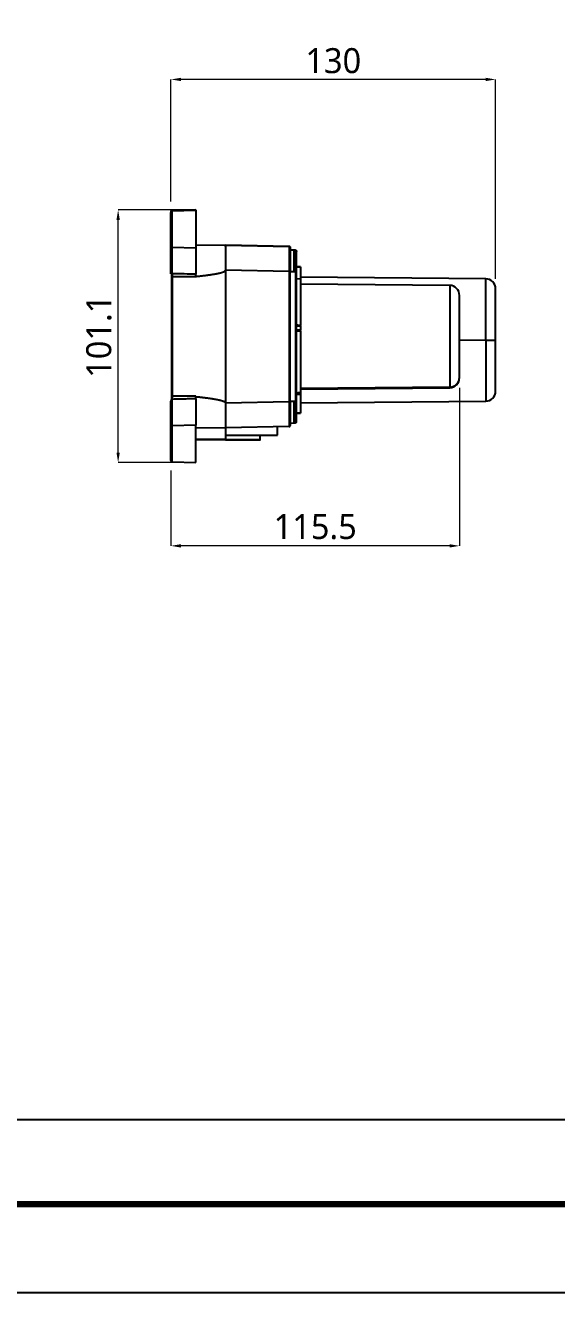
# Model space of a CAD drawing. Extents: x 4977 to 6105, y 0 to 827.
# Drawn here: x 5590 to 5803, y 0 to 507 of the extents above; entities that cross this region are included whole.
import ezdxf

# ---------------------------------------------------------------- set-up
doc = ezdxf.new("R2010")
doc.units = 0
doc.header["$LTSCALE"] = 10
doc.header["$MEASUREMENT"] = 0
doc.header["$PDMODE"] = 3
doc.header["$PDSIZE"] = -10
doc.layers.get('0').update_dxf_attribs({"linetype": 'CONTINUOUS'})
doc.layers.get('DEFPOINTS').update_dxf_attribs({"linetype": 'CONTINUOUS'})
doc.layers.add('1', color=7, linetype='CONTINUOUS')
doc.styles.add('Daelim Dimension', font='NanumGothic.ttf')
doc.dimstyles.new('DEFAULT', dxfattribs={"dimscale": 2, "dimtxt": 2, "dimasz": 2, "dimexe": 0, "dimexo": 2, "dimgap": 1, "dimtad": 1, "dimdec": 1, "dimzin": 9, "dimdsep": 46, "dimtxsty": 'Daelim Dimension', "dimcen": 0.5, "dimclrd": 252, "dimclre": 252, "dimclrt": 3, "dimadec": 1, "dimazin": 0, "dimtfac": 1, "dimtdec": 1, "dimtix": 1, "dimtmove": 0, "dimatfit": 3, "dimfxl": 0, "dimtolj": 1, "dimtzin": 1, "dimlwd": 9, "dimlwe": 9, "dimarcsym": 0})

# ---------------------------------------------------------------- blocks, each defined once
blk = doc.blocks.new('*D6')
at = {"color": 5, "lineweight": 9, "ltscale": 0.5}
for p, q in [((5654.47, 433.18), (5627.34, 433.18)), ((5627.34, 336.07), (5627.34, 429.18)), ((5654.46, 332.07), (5627.34, 332.07))]:
    blk.add_line(p, q, dxfattribs=at)
at = {"color": 5, "ltscale": 0.5}
for points in [[(5626.68, 429.18), (5628.01, 429.18), (5627.34, 433.18)], [(5626.68, 336.07), (5628.01, 336.07), (5627.34, 332.07)]]:
    blk.add_solid(points, dxfattribs=at)
at = {"layer": 'DEFPOINTS', "color": 0, "ltscale": 0.5}
for p in [(5627.34, 433.18), (5658.47, 433.18), (5658.46, 332.07)]:
    blk.add_point(p, dxfattribs=at)
at = {"color": 7, "lineweight": -3, "ltscale": 0.5, "insert": (5619.66, 382.62), "char_height": 10, "attachment_point": 5, "rotation": 90, "style": 'Daelim Dimension'}
blk.add_mtext('\\A1;101.1', dxfattribs=at)
blk = doc.blocks.new('*D7')
at = {"color": 5, "lineweight": 9, "ltscale": 0.5}
for p, q in [((5648.47, 436.52), (5648.47, 485.36)), ((5774.48, 485.36), (5652.47, 485.36)), ((5778.48, 405.62), (5778.48, 485.36))]:
    blk.add_line(p, q, dxfattribs=at)
at = {"color": 5, "ltscale": 0.5}
for points in [[(5652.47, 486.02), (5652.47, 484.69), (5648.47, 485.36)], [(5774.48, 486.02), (5774.48, 484.69), (5778.48, 485.36)]]:
    blk.add_solid(points, dxfattribs=at)
at = {"layer": 'DEFPOINTS', "color": 0, "ltscale": 0.5}
for p in [(5648.47, 485.36), (5648.47, 432.52), (5778.48, 401.62)]:
    blk.add_point(p, dxfattribs=at)
at = {"color": 7, "lineweight": -3, "ltscale": 0.5, "insert": (5713.48, 492.81), "char_height": 10, "attachment_point": 5, "style": 'Daelim Dimension'}
blk.add_mtext('\\A1;130', dxfattribs=at)
blk = doc.blocks.new('*D8')
at = {"color": 5, "lineweight": 9, "ltscale": 0.5}
for p, q in [((5764.01, 362.03), (5764.01, 298.77)), ((5648.46, 328.92), (5648.46, 298.77)), ((5760.01, 298.77), (5652.46, 298.77))]:
    blk.add_line(p, q, dxfattribs=at)
at = {"color": 5, "ltscale": 0.5}
for points in [[(5652.46, 299.44), (5652.46, 298.1), (5648.46, 298.77)], [(5760.01, 299.44), (5760.01, 298.1), (5764.01, 298.77)]]:
    blk.add_solid(points, dxfattribs=at)
at = {"layer": 'DEFPOINTS', "color": 0, "ltscale": 0.5}
for p in [(5764.01, 366.03), (5648.46, 332.92), (5648.46, 298.77)]:
    blk.add_point(p, dxfattribs=at)
at = {"color": 7, "lineweight": -3, "ltscale": 0.5, "insert": (5706.24, 306.41), "char_height": 10, "attachment_point": 5, "style": 'Daelim Dimension'}
blk.add_mtext('\\A1;115.5', dxfattribs=at)

msp = doc.modelspace()

# ---------------------------------------------------------------- linework, layer by layer
at = {"color": 5}
msp.add_line((4994.87, 69.28), (5903.46, 69.28), dxfattribs=at)
at = {"ltscale": 0.5}
msp.add_lwpolyline([(4976.72, 0), (6105.12, 0), (6105.12, 826.8), (4976.72, 826.8)], close=True, dxfattribs=at)
at = {"color": 5, "linetype": 'ByBlock', "lineweight": 200, "const_width": 2.6}
msp.add_lwpolyline([(4994.87, 35.4), (6086.87, 35.4), (6086.87, 807.6), (4994.87, 807.6)], close=True, dxfattribs=at)
at = {"layer": '1', "color": 7, "linetype": 'Continuous', "lineweight": -3}
for p, q in [((5648.47, 432.52), (5648.47, 430.27)), ((5648.47, 418.64), (5648.47, 432.13)), ((5658.47, 432.96), (5648.96, 432.63)), ((5648.96, 418.28), (5648.96, 432.63)), ((5658.47, 433.18), (5648.97, 433.01)), ((5648.97, 433.01), (5648.97, 432.63)), ((5658.47, 433.18), (5658.47, 432.96)), ((5658.47, 432.96), (5658.47, 418.04)), ((5648.47, 408.33), (5648.47, 418.64)), ((5648.96, 418.28), (5658.47, 418.04)), ((5670.27, 419.03), (5658.47, 418.92)), ((5670.27, 419.01), (5658.47, 418.91)), ((5658.47, 418.04), (5658.47, 407.41)), ((5670.27, 419.03), (5670.27, 419.02)), ((5695.78, 418.58), (5670.27, 419.03)), ((5670.27, 419.02), (5670.27, 409.02)), ((5670.27, 419.02), (5695.78, 418.57)), ((5670.27, 419.01), (5670.27, 409.01)), ((5695.78, 418.58), (5695.78, 418.57)), ((5696.27, 418.07), (5696.27, 418.08)), ((5697.82, 417.08), (5696.27, 417.21)), ((5696.27, 417.21), (5697.82, 417.08)), ((5697.82, 417.06), (5696.27, 417.2)), ((5698.32, 417.03), (5698.32, 417.02)), ((5698.77, 416.52), (5698.77, 416.54)), ((5648.47, 407.6), (5648.47, 408.33)), ((5648.67, 406.39), (5648.66, 358.64)), ((5649.15, 407.65), (5648.96, 407.65)), ((5649.15, 358.64), (5649.15, 406.39)), ((5670.27, 409.02), (5670.26, 356.02)), ((5695.78, 408.57), (5670.27, 409.02)), ((5695.78, 408.57), (5695.77, 356.46)), ((5696.26, 356.46), (5696.27, 408.57)), ((5696.27, 408.53), (5697.81, 408.53)), ((5698.31, 408.53), (5698.31, 356.5)), ((5698.76, 356.5), (5698.77, 408.53)), ((5700.38, 410.36), (5698.77, 410.36)), ((5700.38, 410.36), (5698.77, 410.36)), ((5698.77, 410.36), (5700.38, 410.36)), ((5700.38, 410.36), (5700.38, 410.36)), ((5700.38, 410.36), (5700.38, 410.36)), ((5700.38, 410.36), (5700.38, 405.52)), ((5774.54, 405.6), (5700.38, 406.26)), ((5774.54, 381.12), (5774.54, 405.6)), ((5700.39, 405.52), (5698.77, 405.55)), ((5700.39, 405.52), (5700.38, 386.96)), ((5760.12, 402.98), (5700.38, 403.51)), ((5760.12, 402.98), (5760.11, 362.28)), ((5778.48, 381.27), (5778.48, 401.62)), ((5764.01, 366.23), (5764.01, 398.98)), ((5700.38, 386.6), (5700.38, 385.85)), ((5700.38, 385.85), (5700.38, 385.18)), ((5700.38, 384.85), (5700.38, 359.93)), ((5764.01, 381.13), (5774.54, 381.12)), ((5774.54, 381.12), (5774.53, 356.64)), ((5778.48, 381.12), (5778.48, 381.27)), ((5778.48, 360.62), (5778.48, 381.12)), ((5764.01, 366.21), (5764.01, 366.23)), ((5764.01, 366.03), (5764.01, 366.21)), ((5760.11, 362.26), (5700.38, 361.74)), ((5700.38, 361.51), (5760.11, 362.03)), ((5760.11, 362.28), (5760.11, 362.26)), ((5760.11, 362.03), (5760.11, 362.26)), ((5648.46, 356.7), (5648.46, 356.71)), ((5648.46, 346.38), (5648.46, 356.7)), ((5648.96, 357.38), (5649.14, 357.38)), ((5658.46, 357.62), (5658.46, 346.99)), ((5670.26, 356.02), (5695.77, 356.46)), ((5670.26, 356.02), (5670.26, 346.02)), ((5670.26, 356.01), (5670.26, 356.02)), ((5670.26, 356.01), (5670.26, 346.01)), ((5697.81, 356.5), (5696.26, 356.5)), ((5698.76, 359.47), (5700.38, 359.5)), ((5700.37, 359.87), (5700.37, 359.59)), ((5700.37, 359.5), (5700.37, 351.9)), ((5700.37, 356.01), (5774.53, 356.64)), ((5700.38, 359.94), (5700.38, 359.79)), ((5700.38, 359.93), (5700.38, 359.93)), ((5700.38, 359.5), (5700.38, 359.62)), ((5698.76, 351.9), (5700.37, 351.9)), ((5700.37, 351.9), (5698.76, 351.9)), ((5700.37, 351.9), (5700.37, 351.9)), ((5648.46, 332.9), (5648.46, 346.38)), ((5648.94, 332.4), (5648.95, 346.75)), ((5658.46, 346.99), (5648.95, 346.75)), ((5658.46, 332.07), (5658.46, 346.99)), ((5658.46, 346.12), (5670.27, 346.01)), ((5695.77, 346.46), (5670.26, 346.02)), ((5670.26, 346.01), (5670.26, 343.03)), ((5670.26, 346.01), (5670.26, 343.02)), ((5691.16, 343.03), (5691.16, 346.38)), ((5696.26, 347.83), (5697.81, 347.96)), ((5670.27, 341.33), (5658.46, 341.33)), ((5670.27, 341.13), (5658.46, 341.13)), ((5670.27, 343.03), (5670.27, 341.33)), ((5670.27, 341.33), (5684.27, 341.33)), ((5670.27, 341.13), (5670.27, 341.33)), ((5670.27, 341.13), (5684.07, 341.13)), ((5684.27, 341.33), (5684.27, 343.03)), ((5648.46, 335.06), (5648.46, 332.92)), ((5648.94, 332.4), (5658.46, 332.07))]:
    msp.add_line(p, q, dxfattribs=at)
for centre, radius, start, end in [((5648.97, 432.52), 0.5, 90.9923, 179.9923), ((5648.97, 432.13), 0.5, 91.9923, 179.9923), ((5774.5, 401.62), 3.98, 359.9923, 89.4923), ((5760.01, 398.98), 4, 359.9923, 88.4923), ((5760.01, 366.03), 4, 271.4923, 359.9923), ((5774.5, 360.62), 3.98, 270.4923, 359.9923), ((5684.07, 341.33), 0.2, 270, 0), ((5648.96, 332.9), 0.5, 179.9923, 267.9923)]:
    msp.add_arc(centre, radius, start, end, dxfattribs=at)
for centre, major_axis, ratio, start_param, end_param in [((5648.97, 418.64), (-0.5, 0), 0.725885, 0, 1.535888), ((5698.77, 408.53), (0, 8), 0.000003, 4.712206, 6.283198), ((5648.97, 408.33), (0, 0.679), 0.736537, 1.570796, 3.124167), ((5658.47, 406.39), (0, -1.41), 0.000023, 1.812517, 2.383522), ((5658.47, 406.39), (0, -1.41), 0.000023, 1.570682, 1.812517), ((5774.5, 381.12), (3.98, 0), 0.000075, 4.721116, 6.283185), ((5760.01, 366.21), (-4, 0), 0.989027, 1.596976, 3.141593), ((5648.96, 356.7), (0, 0.679), 0.736538, 0.017426, 1.570796), ((5648.96, 356.71), (0, 0.678), 0.73738, 0.541833, 1.570796), ((5658.46, 358.64), (0, -1.41), 0.00002, 1.324183, 1.571137), ((5658.46, 358.64), (0, -1.41), 0.00002, 0.758131, 1.324183), ((5698.76, 356.5), (0, 8), 0.000002, 3.141429, 4.712402), ((5648.96, 346.38), (0.5, 0), 0.725783, 1.605703, 3.141593), ((5670.26, 343.03), (20.9, 0), 0.000075, 4.712389, 6.283185)]:
    msp.add_ellipse(centre, major_axis=major_axis, ratio=ratio, start_param=start_param, end_param=end_param, dxfattribs=at)
for points, degree in [([(5648.96, 407.65), (5648.96, 411.2), (5648.96, 414.74), (5648.96, 418.28)], 3), ([(5696.27, 418.07), (5696.27, 418.07), (5696.27, 417.7), (5696.27, 416.99), (5696.27, 415.95), (5696.27, 414.63), (5696.27, 413.07), (5696.27, 411.34), (5696.27, 409.51), (5696.27, 408.57)], 2), ([(5697.82, 417.08), (5697.98, 417.06), (5698.15, 417.05), (5698.32, 417.03)], 3), ([(5698.32, 417.02), (5698.15, 417.04), (5697.98, 417.05), (5697.82, 417.06)], 3), ([(5648.67, 408.05), (5648.67, 407.91), (5648.67, 407.59), (5648.67, 407.01), (5648.67, 406.6), (5648.67, 406.39)], 3), ([(5649.15, 407.65), (5649.12, 407.65), (5649.06, 407.66), (5649, 407.67), (5648.97, 407.68)], 3), ([(5649.15, 406.39), (5649.15, 406.86), (5649.15, 407.32), (5649.15, 407.65)], 3), ([(5658.47, 407.41), (5655.36, 407.49), (5652.26, 407.57), (5649.15, 407.65)], 3), ([(5658.47, 406.39), (5649.15, 406.39)], 1), ([(5697.81, 408.53), (5697.98, 408.53), (5698.15, 408.53), (5698.31, 408.53)], 3), ([(5700.38, 386.6), (5699.84, 386.61), (5699.31, 386.61), (5698.77, 386.62)], 3), ([(5698.77, 385.16), (5699.31, 385.17), (5699.84, 385.17), (5700.38, 385.18)], 3), ([(5698.77, 384.83), (5699.31, 384.84), (5699.84, 384.84), (5700.38, 384.85)], 3), ([(5648.66, 358.64), (5648.66, 358.43), (5648.66, 358.02), (5648.66, 357.44), (5648.66, 357.12), (5648.66, 356.98)], 3), ([(5648.95, 346.75), (5648.95, 350.29), (5648.95, 353.83), (5648.96, 357.38)], 3), ([(5648.96, 357.35), (5648.99, 357.36), (5649.05, 357.37), (5649.11, 357.38), (5649.14, 357.38)], 3), ([(5658.46, 357.62), (5649.14, 357.38)], 1), ([(5658.46, 358.64), (5655.36, 358.64), (5652.25, 358.64), (5649.15, 358.64)], 3), ([(5696.26, 356.46), (5696.26, 355.52), (5696.26, 353.69), (5696.26, 351.96), (5696.26, 350.4), (5696.26, 349.08), (5696.26, 348.04), (5696.26, 347.32), (5696.26, 346.96), (5696.26, 346.96)], 2), ([(5698.31, 356.5), (5698.14, 356.5), (5697.97, 356.5), (5697.81, 356.5)], 3), ([(5698.76, 359.91), (5700.38, 359.93)], 1), ([(5698.76, 359.77), (5699.3, 359.78), (5699.84, 359.78), (5700.38, 359.79)], 3), ([(5698.76, 359.59), (5699.3, 359.6), (5699.84, 359.61), (5700.38, 359.62)], 3), ([(5697.81, 347.96), (5697.97, 347.98), (5698.14, 347.99), (5698.31, 348.01)], 3)]:
    msp.add_open_spline(points, degree=degree, dxfattribs=at)
for points, degree, knots in [([(5669.77, 419.01), (5669.8, 419.01), (5669.85, 419.01), (5669.93, 419.01), (5670.01, 419.02), (5670.07, 419.02), (5670.12, 419.02), (5670.16, 419.02), (5670.19, 419.02), (5670.21, 419.02), (5670.22, 419.02), (5670.23, 419.02), (5670.24, 419.02), (5670.25, 419.02), (5670.25, 419.03), (5670.26, 419.03), (5670.26, 419.03), (5670.27, 419.03), (5670.27, 419.03), (5670.27, 419.03), (5670.27, 419.03), (5670.27, 419.03)], 3, [0, 0, 0, 0, 0.113061, 0.241302, 0.365142, 0.484906, 0.559618, 0.625082, 0.681465, 0.729028, 0.753717, 0.77813, 0.802354, 0.826479, 0.850593, 0.874788, 0.899152, 0.923772, 0.948733, 0.974117, 1, 1, 1, 1]), ([(5695.78, 418.58), (5695.81, 418.58), (5695.85, 418.58), (5695.91, 418.56), (5695.94, 418.55), (5696, 418.53), (5696.03, 418.51), (5696.08, 418.48), (5696.11, 418.46), (5696.15, 418.41), (5696.17, 418.38), (5696.21, 418.33), (5696.22, 418.3), (5696.25, 418.24), (5696.26, 418.21), (5696.27, 418.15), (5696.27, 418.11), (5696.27, 418.08)], 3, [0, 0, 0, 0, 0.125, 0.125, 0.25, 0.25, 0.375, 0.375, 0.5, 0.5, 0.625, 0.625, 0.75, 0.75, 0.875, 0.875, 1, 1, 1, 1]), ([(5696.27, 418.07), (5696.27, 418.1), (5696.27, 418.13), (5696.26, 418.2), (5696.25, 418.23), (5696.22, 418.29), (5696.21, 418.32), (5696.17, 418.37), (5696.15, 418.4), (5696.11, 418.44), (5696.08, 418.46), (5696.03, 418.5), (5696, 418.52), (5695.94, 418.54), (5695.91, 418.55), (5695.85, 418.56), (5695.81, 418.57), (5695.78, 418.57)], 3, [0, 0, 0, 0, 0.125, 0.125, 0.25, 0.25, 0.375, 0.375, 0.5, 0.5, 0.625, 0.625, 0.75, 0.75, 0.875, 0.875, 1, 1, 1, 1]), ([(5695.78, 418.57), (5695.78, 418.57), (5695.78, 418.55), (5695.78, 418.46), (5695.78, 418.39), (5695.78, 418.23), (5695.79, 418.13), (5695.79, 417.91), (5695.79, 417.78), (5695.79, 417.51), (5695.79, 417.36), (5695.79, 417.05), (5695.79, 416.88), (5695.79, 416.54), (5695.79, 416.36), (5695.79, 416.1), (5695.79, 416.01), (5695.79, 415.87), (5695.79, 415.82), (5695.79, 415.73), (5695.79, 415.69), (5695.79, 415.46), (5695.79, 415.26), (5695.79, 414.84), (5695.79, 414.61), (5695.79, 414.14), (5695.79, 413.88), (5695.79, 413.35), (5695.79, 413.06), (5695.79, 412.47), (5695.79, 412.16), (5695.78, 411.51), (5695.78, 411.17), (5695.78, 410.47), (5695.78, 410.1), (5695.78, 409.35), (5695.78, 408.96), (5695.78, 408.57)], 3, [0, 0, 0, 0, 0.0625, 0.0625, 0.125, 0.125, 0.1875, 0.1875, 0.25, 0.25, 0.3125, 0.3125, 0.375, 0.375, 0.4375, 0.4375, 0.46875, 0.46875, 0.484375, 0.484375, 0.5, 0.5, 0.5625, 0.5625, 0.625, 0.625, 0.6875, 0.6875, 0.75, 0.75, 0.8125, 0.8125, 0.875, 0.875, 0.9375, 0.9375, 1, 1, 1, 1]), ([(5697.81, 408.53), (5697.81, 408.81), (5697.81, 409.08), (5697.81, 409.64), (5697.81, 409.92), (5697.81, 410.47), (5697.81, 411.01), (5697.82, 411.8), (5697.82, 412.56), (5697.82, 413.28), (5697.82, 413.95), (5697.82, 414.57), (5697.82, 415.14), (5697.82, 415.64), (5697.82, 416.07), (5697.82, 416.43), (5697.82, 416.71), (5697.82, 416.85), (5697.82, 416.96), (5697.82, 417), (5697.82, 417.05), (5697.82, 417.06), (5697.82, 417.06)], 3, [0, 0, 0, 0, 0.0625, 0.0625, 0.125, 0.125, 0.1875, 0.25, 0.3125, 0.375, 0.4375, 0.5, 0.5625, 0.625, 0.6875, 0.75, 0.8125, 0.875, 0.875, 0.9375, 0.9375, 1, 1, 1, 1]), ([(5698.31, 408.53), (5698.31, 408.8), (5698.31, 409.08), (5698.31, 409.64), (5698.31, 409.91), (5698.31, 410.46), (5698.31, 411), (5698.32, 411.78), (5698.32, 412.54), (5698.32, 413.25), (5698.32, 413.92), (5698.32, 414.54), (5698.32, 415.1), (5698.32, 415.6), (5698.32, 416.03), (5698.32, 416.39), (5698.32, 416.67), (5698.32, 416.8), (5698.32, 416.91), (5698.32, 416.95), (5698.32, 417.01), (5698.32, 417.02), (5698.32, 417.02)], 3, [0, 0, 0, 0, 0.0625, 0.0625, 0.125, 0.125, 0.1875, 0.25, 0.3125, 0.375, 0.4375, 0.5, 0.5625, 0.625, 0.6875, 0.75, 0.8125, 0.875, 0.875, 0.9375, 0.9375, 1, 1, 1, 1]), ([(5698.32, 417.03), (5698.38, 417.03), (5698.44, 417.01), (5698.55, 416.96), (5698.6, 416.92), (5698.68, 416.83), (5698.72, 416.77), (5698.76, 416.66), (5698.77, 416.6), (5698.77, 416.54)], 3, [0, 0, 0, 0, 0.25, 0.25, 0.5, 0.5, 0.75, 0.75, 1, 1, 1, 1]), ([(5698.77, 416.52), (5698.77, 416.58), (5698.76, 416.65), (5698.72, 416.76), (5698.68, 416.82), (5698.6, 416.91), (5698.55, 416.94), (5698.44, 417), (5698.38, 417.02), (5698.32, 417.02)], 3, [0, 0, 0, 0, 0.25, 0.25, 0.5, 0.5, 0.75, 0.75, 1, 1, 1, 1]), ([(5649.15, 406.39), (5649.12, 406.39), (5649.09, 406.39), (5649.03, 406.39), (5649, 406.39), (5648.94, 406.39), (5648.91, 406.39), (5648.86, 406.39), (5648.83, 406.39), (5648.79, 406.39), (5648.77, 406.39), (5648.73, 406.39), (5648.72, 406.39), (5648.7, 406.39), (5648.69, 406.39), (5648.67, 406.39), (5648.67, 406.39), (5648.67, 406.39)], 3, [0, 0, 0, 0, 0.125015, 0.125015, 0.25003, 0.25003, 0.375045, 0.375045, 0.50006, 0.50006, 0.625074, 0.625074, 0.750089, 0.750089, 0.875104, 0.875104, 1, 1, 1, 1]), ([(5658.47, 406.56), (5658.55, 406.57), (5658.72, 406.58), (5658.96, 406.61), (5659.2, 406.63), (5659.43, 406.66), (5659.67, 406.68), (5659.9, 406.71), (5660.13, 406.73), (5660.36, 406.76), (5660.58, 406.78), (5660.8, 406.81), (5661.02, 406.83), (5661.24, 406.86), (5661.45, 406.88), (5661.67, 406.91), (5661.87, 406.93), (5662.08, 406.96), (5662.28, 406.99), (5662.49, 407.01), (5662.68, 407.04), (5662.88, 407.06), (5663.07, 407.09), (5663.26, 407.11), (5663.45, 407.14), (5663.64, 407.16), (5663.82, 407.19), (5664, 407.21), (5664.18, 407.24), (5664.35, 407.26), (5664.53, 407.29), (5664.7, 407.31), (5665.1, 407.37), (5665.71, 407.47), (5666.5, 407.61), (5667.21, 407.75), (5667.77, 407.87), (5668.18, 407.97), (5668.47, 408.04), (5668.74, 408.12), (5668.97, 408.19), (5669.15, 408.25), (5669.3, 408.3), (5669.43, 408.35), (5669.55, 408.4), (5669.66, 408.44), (5669.76, 408.49), (5669.84, 408.54), (5669.93, 408.59), (5670, 408.64), (5670.07, 408.69), (5670.12, 408.73), (5670.16, 408.76), (5670.19, 408.79), (5670.21, 408.82), (5670.22, 408.84), (5670.23, 408.85), (5670.24, 408.87), (5670.25, 408.88), (5670.25, 408.9), (5670.26, 408.92), (5670.26, 408.94), (5670.27, 408.95), (5670.27, 408.97), (5670.27, 408.99), (5670.27, 409.01), (5670.27, 409.01)], 3, [0, 0, 0, 0, 0.020114, 0.040018, 0.059711, 0.079195, 0.098468, 0.117531, 0.136383, 0.155026, 0.173458, 0.19168, 0.209693, 0.227495, 0.245087, 0.262469, 0.279642, 0.296604, 0.313357, 0.3299, 0.346233, 0.362356, 0.37827, 0.393974, 0.409469, 0.424754, 0.439829, 0.454695, 0.469352, 0.483799, 0.498037, 0.512066, 0.525886, 0.597506, 0.663071, 0.722599, 0.776113, 0.802209, 0.826665, 0.84949, 0.870694, 0.884246, 0.896819, 0.908419, 0.919052, 0.928726, 0.937453, 0.945606, 0.95347, 0.961065, 0.96841, 0.972992, 0.977007, 0.980465, 0.983382, 0.984896, 0.986393, 0.987879, 0.989358, 0.990837, 0.992321, 0.993815, 0.995325, 0.996856, 0.998413, 1, 1, 1, 1]), ([(5695.78, 408.57), (5695.81, 408.57), (5695.84, 408.57), (5695.91, 408.57), (5695.94, 408.57), (5696, 408.57), (5696.03, 408.57), (5696.08, 408.57), (5696.11, 408.57), (5696.15, 408.57), (5696.17, 408.57), (5696.21, 408.57), (5696.22, 408.57), (5696.25, 408.57), (5696.26, 408.57), (5696.27, 408.57), (5696.27, 408.57), (5696.27, 408.57)], 3, [0, 0, 0, 0, 0.125, 0.125, 0.25, 0.25, 0.375, 0.375, 0.5, 0.5, 0.625, 0.625, 0.75, 0.75, 0.875, 0.875, 1, 1, 1, 1]), ([(5698.31, 408.53), (5698.38, 408.53), (5698.44, 408.53), (5698.55, 408.53), (5698.6, 408.53), (5698.68, 408.53), (5698.71, 408.53), (5698.76, 408.53), (5698.77, 408.53), (5698.77, 408.53)], 3, [0, 0, 0, 0, 0.249976, 0.249976, 0.499953, 0.499953, 0.749929, 0.749929, 1, 1, 1, 1]), ([(5700.38, 386.96), (5700.17, 386.97), (5699.74, 386.98), (5699.2, 386.99), (5698.88, 386.99), (5698.77, 387)], 3, [0, 0, 0, 0, 0.396981, 0.793358, 1, 1, 1, 1]), ([(5700.38, 386.6), (5700.38, 386.62), (5700.38, 386.65), (5700.38, 386.7), (5700.38, 386.71), (5700.38, 386.74), (5700.38, 386.76), (5700.38, 386.8), (5700.38, 386.84), (5700.38, 386.88), (5700.38, 386.9), (5700.38, 386.93), (5700.38, 386.95), (5700.38, 386.96)], 3, [0, 0, 0, 0, 0.25, 0.25, 0.375, 0.375, 0.5, 0.5, 0.75, 0.75, 0.875, 0.875, 1, 1, 1, 1]), ([(5700.38, 384.85), (5700.38, 384.88), (5700.38, 384.91), (5700.38, 384.96), (5700.38, 384.97), (5700.38, 385), (5700.38, 385.02), (5700.38, 385.06), (5700.38, 385.09), (5700.38, 385.12), (5700.38, 385.13), (5700.38, 385.16), (5700.38, 385.17), (5700.38, 385.18)], 3, [0, 0, 0, 0, 0.25, 0.25, 0.375, 0.375, 0.5, 0.5, 0.75, 0.75, 0.875, 0.875, 1, 1, 1, 1]), ([(5649.15, 358.64), (5649.12, 358.64), (5649.09, 358.64), (5649.03, 358.64), (5649, 358.64), (5648.94, 358.64), (5648.91, 358.64), (5648.85, 358.64), (5648.83, 358.64), (5648.78, 358.64), (5648.76, 358.64), (5648.72, 358.64), (5648.71, 358.64), (5648.69, 358.64), (5648.68, 358.64), (5648.67, 358.64), (5648.66, 358.64), (5648.66, 358.64)], 3, [0, 0, 0, 0, 0.124935, 0.124935, 0.24987, 0.24987, 0.374805, 0.374805, 0.49974, 0.49974, 0.624675, 0.624675, 0.74961, 0.74961, 0.874545, 0.874545, 1, 1, 1, 1]), ([(5658.46, 358.47), (5662.27, 358.08), (5664.86, 357.69), (5666.66, 357.41), (5667.87, 357.13), (5668.26, 357.04), (5668.58, 356.95), (5668.94, 356.85), (5669.25, 356.74), (5669.44, 356.67), (5669.57, 356.62), (5669.74, 356.55), (5669.86, 356.47), (5670, 356.39), (5670.12, 356.29), (5670.19, 356.23), (5670.22, 356.18), (5670.26, 356.1), (5670.26, 356.01)], 2, [0, 0, 0, 0.5, 0.5, 0.75, 0.75, 0.8125, 0.8125, 0.875, 0.875, 0.90625, 0.90625, 0.9375, 0.9375, 0.96875, 0.96875, 0.984375, 0.984375, 1, 1, 1]), ([(5696.26, 356.46), (5696.26, 356.46), (5696.26, 356.46), (5696.25, 356.46), (5696.24, 356.46), (5696.21, 356.46), (5696.2, 356.46), (5696.16, 356.46), (5696.14, 356.46), (5696.1, 356.46), (5696.07, 356.46), (5696.02, 356.46), (5695.99, 356.46), (5695.93, 356.46), (5695.9, 356.46), (5695.84, 356.46), (5695.81, 356.46), (5695.77, 356.46)], 3, [0, 0, 0, 0, 0.125, 0.125, 0.25, 0.25, 0.375, 0.375, 0.5, 0.5, 0.625, 0.625, 0.75, 0.75, 0.875, 0.875, 1, 1, 1, 1]), ([(5695.77, 356.46), (5695.77, 356.06), (5695.77, 355.68), (5695.77, 354.93), (5695.78, 354.56), (5695.78, 353.86), (5695.78, 353.52), (5695.78, 352.87), (5695.78, 352.56), (5695.78, 351.96), (5695.78, 351.68), (5695.78, 351.14), (5695.78, 350.89), (5695.78, 350.41), (5695.78, 350.19), (5695.78, 349.87), (5695.78, 349.77), (5695.78, 349.62), (5695.78, 349.58), (5695.78, 349.48), (5695.78, 349.43), (5695.78, 349.2), (5695.78, 349.02), (5695.78, 348.66), (5695.78, 348.49), (5695.78, 348.15), (5695.78, 347.98), (5695.78, 347.67), (5695.78, 347.52), (5695.78, 347.25), (5695.78, 347.12), (5695.78, 346.89), (5695.78, 346.8), (5695.77, 346.63), (5695.77, 346.57), (5695.77, 346.48), (5695.77, 346.46), (5695.77, 346.46)], 3, [0, 0, 0, 0, 0.0625, 0.0625, 0.125, 0.125, 0.1875, 0.1875, 0.25, 0.25, 0.3125, 0.3125, 0.375, 0.375, 0.4375, 0.4375, 0.46875, 0.46875, 0.484375, 0.484375, 0.5, 0.5, 0.5625, 0.5625, 0.625, 0.625, 0.6875, 0.6875, 0.75, 0.75, 0.8125, 0.8125, 0.875, 0.875, 0.9375, 0.9375, 1, 1, 1, 1]), ([(5697.81, 347.96), (5697.81, 347.96), (5697.81, 347.98), (5697.81, 348.03), (5697.81, 348.07), (5697.81, 348.18), (5697.81, 348.32), (5697.81, 348.6), (5697.81, 348.96), (5697.81, 349.39), (5697.81, 349.89), (5697.81, 350.45), (5697.81, 351.07), (5697.81, 351.75), (5697.81, 352.47), (5697.81, 353.23), (5697.81, 354.02), (5697.81, 354.56), (5697.81, 355.11), (5697.81, 355.39), (5697.81, 355.94), (5697.81, 356.22), (5697.81, 356.5)], 3, [0, 0, 0, 0, 0.0625, 0.0625, 0.125, 0.125, 0.1875, 0.25, 0.3125, 0.375, 0.4375, 0.5, 0.5625, 0.625, 0.6875, 0.75, 0.8125, 0.875, 0.875, 0.9375, 0.9375, 1, 1, 1, 1]), ([(5698.76, 356.5), (5698.76, 356.5), (5698.75, 356.5), (5698.71, 356.5), (5698.67, 356.5), (5698.59, 356.5), (5698.54, 356.5), (5698.43, 356.5), (5698.37, 356.5), (5698.31, 356.5)], 3, [0, 0, 0, 0, 0.25, 0.25, 0.5, 0.5, 0.75, 0.75, 1, 1, 1, 1]), ([(5698.31, 348.01), (5698.31, 348.01), (5698.31, 348.02), (5698.31, 348.07), (5698.31, 348.11), (5698.31, 348.22), (5698.31, 348.36), (5698.31, 348.64), (5698.31, 349), (5698.31, 349.43), (5698.31, 349.92), (5698.31, 350.48), (5698.31, 351.1), (5698.31, 351.77), (5698.31, 352.49), (5698.31, 353.24), (5698.31, 354.03), (5698.31, 354.57), (5698.31, 355.12), (5698.31, 355.39), (5698.31, 355.94), (5698.31, 356.22), (5698.31, 356.5)], 3, [0, 0, 0, 0, 0.0625, 0.0625, 0.125, 0.125, 0.1875, 0.25, 0.3125, 0.375, 0.4375, 0.5, 0.5625, 0.625, 0.6875, 0.75, 0.8125, 0.875, 0.875, 0.9375, 0.9375, 1, 1, 1, 1]), ([(5700.38, 359.93), (5700.17, 359.93), (5699.74, 359.93), (5699.2, 359.92), (5698.88, 359.91), (5698.76, 359.91)], 3, [0, 0, 0, 0, 0.396946, 0.793299, 1, 1, 1, 1]), ([(5700.38, 359.62), (5700.38, 359.62), (5700.38, 359.63), (5700.38, 359.64), (5700.38, 359.65), (5700.38, 359.66), (5700.38, 359.67), (5700.38, 359.69), (5700.38, 359.71), (5700.38, 359.74), (5700.38, 359.75), (5700.38, 359.77), (5700.38, 359.78), (5700.38, 359.79)], 3, [0, 0, 0, 0, 0.25, 0.25, 0.375, 0.375, 0.5, 0.5, 0.75, 0.75, 0.875, 0.875, 1, 1, 1, 1]), ([(5695.77, 346.46), (5695.8, 346.46), (5695.84, 346.46), (5695.9, 346.48), (5695.93, 346.49), (5695.99, 346.51), (5696.02, 346.53), (5696.07, 346.56), (5696.1, 346.59), (5696.14, 346.63), (5696.16, 346.66), (5696.2, 346.71), (5696.21, 346.74), (5696.24, 346.8), (5696.25, 346.83), (5696.26, 346.89), (5696.26, 346.93), (5696.26, 346.96)], 3, [0, 0, 0, 0, 0.125, 0.125, 0.25, 0.25, 0.375, 0.375, 0.5, 0.5, 0.625, 0.625, 0.75, 0.75, 0.875, 0.875, 1, 1, 1, 1]), ([(5698.31, 348.01), (5698.37, 348.01), (5698.43, 348.03), (5698.54, 348.08), (5698.59, 348.12), (5698.67, 348.21), (5698.71, 348.27), (5698.75, 348.38), (5698.76, 348.44), (5698.76, 348.5)], 3, [0, 0, 0, 0, 0.25, 0.25, 0.5, 0.5, 0.75, 0.75, 1, 1, 1, 1])]:
    msp.add_open_spline(points, degree=degree, knots=knots, dxfattribs=at)
msp.add_rational_spline([(5649.15, 357.38), (5649.15, 357.71), (5649.15, 358.17), (5649.15, 358.64)], [0.99999657442, 0.99999657443, 0.99999657442, 0.999996574422], degree=3, dxfattribs=at)

# ---------------------------------------------------------------- dimensions: what is measured, and where the dimension line sits
at = {"color": 5, "lineweight": -3, "ltscale": 0.5}
for base, p1, p2, picture, middle in [((5648.47, 485.36), (5778.48, 401.62), (5648.47, 432.52), '*D7', (5713.48, 492.81)), ((5648.461, 298.7697), (5764.01, 366.0326), (5648.461, 332.917), '*D8', (5706.2355, 306.4135))]:
    dim = msp.add_linear_dim(base=base, p1=p1, p2=p2, dimstyle='DEFAULT', override={"dimtxt": 5, "dimclrd": 5, "dimclre": 5, "dimclrt": 7}, dxfattribs=at)
    dim.commit()
    dim.dimension.update_dxf_attribs({"geometry": picture, "text_midpoint": middle})
dim = msp.add_linear_dim(base=(5627.34, 433.18), p1=(5658.46, 332.07), p2=(5658.47, 433.18), angle=90, dimstyle='DEFAULT', override={"dimtxt": 5, "dimclrd": 5, "dimclre": 5, "dimclrt": 7}, dxfattribs=at)
dim.commit()
dim.dimension.update_dxf_attribs({"geometry": '*D6', "text_midpoint": (5619.66, 382.62)})

doc.saveas('drawing.dxf')
